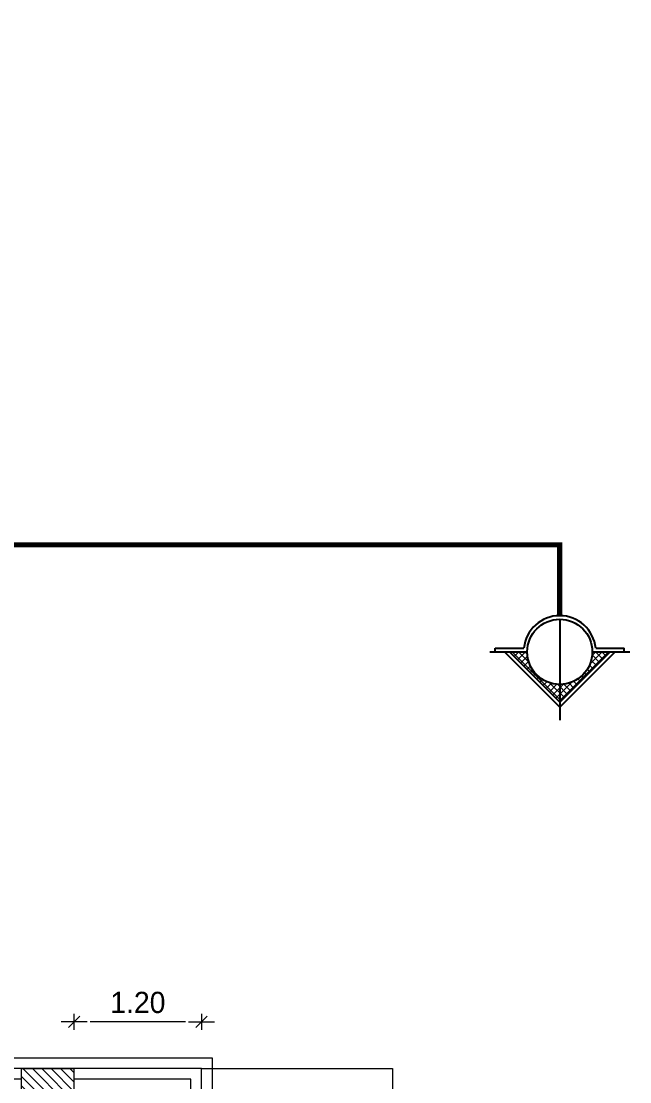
# Model space of a CAD drawing. Extents: x 764960 to 765213, y 2210278 to 2210478.
# Drawn here: x 764985.65 to 764991.39, y 2210398.19 to 2210408.18 of the extents above; entities that cross this region are included whole.
import ezdxf

# ---------------------------------------------------------------- set-up
doc = ezdxf.new("R2010")
doc.units = 0
doc.header["$LTSCALE"] = 0.1
doc.header["$MEASUREMENT"] = 0
doc.linetypes.add('PHANTOMX2', pattern=[5, 2.5, -0.5, 0.5, -0.5, 0.5, -0.5])
doc.layers.get('0').update_dxf_attribs({"linetype": 'CONTINUOUS'})
doc.layers.get('Defpoints').update_dxf_attribs({"linetype": 'CONTINUOUS'})
for name, color, linetype, lineweight in [('Annotations', 240, 'CONTINUOUS', 13), ('dime', 240, 'CONTINUOUS', 13), ('HATCH', 250, 'CONTINUOUS', 9), ('section line', 196, 'CONTINUOUS', 35), ('terraces', 115, 'CONTINUOUS', 20), ('WIN', 155, 'CONTINUOUS', 9)]:
    doc.layers.add(name, color=color, linetype=linetype, lineweight=lineweight)
doc.layers.add('SECTIONLINE', color=41, linetype='PHANTOMX2')
doc.layers.add('WALL', color=7, linetype='CONTINUOUS')
doc.styles.add('SOSA', font='sosa.shx')
doc.dimstyles.new('DIM-50', dxfattribs={"dimtxt": 0.2, "dimasz": 0.15, "dimexe": 0, "dimexo": 0, "dimgap": 0.05, "dimtad": 1, "dimzin": 0, "dimdsep": 46, "dimtxsty": 'SOSA', "dimblk1": 'DIM-TICK', "dimblk2": 'DIM-TICK', "dimsah": 1, "dimcen": 1, "dimse1": 1, "dimse2": 1, "dimclrd": 251, "dimclrt": 4, "dimadec": 0, "dimazin": 0, "dimtfac": 1.5, "dimtix": 1, "dimtmove": 0, "dimatfit": 0, "dimldrblk": 'DIM-TICK', "dimfxl": 1, "dimtolj": 1, "dimtzin": 0, "dimlwd": 18, "dimarcsym": 0})

# ---------------------------------------------------------------- blocks, each defined once
blk = doc.blocks.new('DIM-TICK')
for p, q in [((-0.82, 0), (0.82, 0)), ((-0.354, -0.354), (0.354, 0.354)), ((0, 0.5), (0, -0.5))]:
    blk.add_line(p, q)
blk = doc.blocks.new('*D342')
at = {"layer": 'Defpoints', "color": 0, "ltscale": 0.2, "transparency": 16777216}
for p in [(764986.1537, 2210398.7535), (764986.1537, 2210398.3127), (764987.3537, 2210398.3127)]:
    blk.add_point(p, dxfattribs=at)
at = {"layer": 'dime', "color": 251, "lineweight": 18, "ltscale": 0.2, "transparency": 16777216}
blk.add_line((764987.2037, 2210398.7535), (764986.3037, 2210398.7535), dxfattribs=at)
at = {"layer": 'dime', "color": 251, "lineweight": 18, "ltscale": 0.2, "transparency": 16777216, "xscale": 0.15, "yscale": 0.15, "zscale": 0.15, "rotation": 180}
blk.add_blockref('DIM-TICK', (764986.1537, 2210398.7535), dxfattribs=at)
at = {"layer": 'dime', "color": 251, "lineweight": 18, "ltscale": 0.2, "transparency": 16777216, "xscale": 0.15, "yscale": 0.15, "zscale": 0.15}
blk.add_blockref('DIM-TICK', (764987.3537, 2210398.7535), dxfattribs=at)
at = {"layer": 'dime', "color": 4, "ltscale": 0.2, "transparency": 16777216, "insert": (764986.7537, 2210398.9343), "char_height": 0.2, "attachment_point": 5, "style": 'SOSA'}
blk.add_mtext('\\A1;1.20', dxfattribs=at)
blk = doc.blocks.new('A$C237A40B5')
at = {"layer": 'HATCH'}
h = blk.add_hatch(dxfattribs=at)
h.set_pattern_fill('ANSI37', color=250, scale=0.01344, angle=270, style=0)
h.set_pattern_definition([(315, (1545.810235, 420.799407), (0.0301736606, 0.0301736606), []), (45, (1545.810235, 420.799407), (-0.0301736606, 0.0301736606), [])])
h.paths.add_polyline_path([(0.1677, 0.6603), (0.6427, 1.1352), (0.6427, 0.9672, 1), (0.6427, 0.3534), (0.6427, 0.1854)])
at = {"layer": 'WALL', "color": 6}
for p, q in [((0.6427, 1.3206), (0.6427, 0.9672)), ((0.9495, 0.6603), (0, 0.6603)), ((0.6427, 0.3534), (0.6427, 0))]:
    blk.add_line(p, q, dxfattribs=at)
at = {"layer": 'WALL', "color": 5}
for p, q in [((0.6427, 1.2685), (0.6763, 1.2685)), ((0.6763, 1.2685), (0.6763, 0.9991)), ((0.6427, 1.1828), (0.1202, 0.6603)), ((0.6427, 1.1352), (0.1677, 0.6603)), ((0.6427, 0.1378), (0.1202, 0.6603)), ((0.6427, 0.1854), (0.1677, 0.6603)), ((0.6763, 0.3215), (0.6763, 0.0521)), ((0.6427, 0.0521), (0.6763, 0.0521))]:
    blk.add_line(p, q, dxfattribs=at)
at = {"layer": 'WALL', "color": 1}
blk.add_circle((0.6427, 0.6603), 0.3069, dxfattribs=at)
at = {"layer": 'WALL', "color": 5}
blk.add_arc((0.6427, 0.6603), 0.3405, 275.66357, 84.33643, dxfattribs=at)

msp = doc.modelspace()

# ---------------------------------------------------------------- hatches: boundary and pattern name
at = {"layer": 'WIN', "ltscale": 0.2}
h = msp.add_hatch(dxfattribs=at)
h.set_pattern_fill('ANSI31', color=256, scale=0.5, angle=-90)
h.set_pattern_definition([(315, (-1445484.13246, 2974955.84019), (0.0441941738242, 0.0441941738242), [])])
h.paths.add_polyline_path([(764986.1537, 2210398.0127), (764986.1537, 2210398.3127), (764985.6537, 2210398.3127), (764985.6537, 2210398.0127)])

# ---------------------------------------------------------------- linework, layer by layer
at = {"layer": 'Annotations', "ltscale": 0.2}
msp.add_lwpolyline([(764985.6537, 2210398.3127), (764985.6537, 2210398.0127), (764986.1537, 2210398.0127), (764986.1537, 2210398.3127)], close=True, dxfattribs=at)
at = {"layer": 'SECTIONLINE'}
msp.add_lwpolyline([(764990.7317, 2210402.58, 0.05, 0.05, 0), (764990.7317, 2210403.2478, 0.05, 0.05, 0), (764971.4714, 2210403.2478, 0, 0, 0), (764971.4714, 2210403.2478, 0.05, 0.05, 0), (764971.4714, 2210403.2478, 0.05, 0.05, 0), (764971.4714, 2210402.58, 0.05, 0.05, 0)], format="xyseb", dxfattribs=at)
at = {"layer": 'terraces'}
for points in [[(764987.3537, 2210398.3127), (764989.1537, 2210398.3127), (764989.1537, 2210390.7127), (764973.1537, 2210390.7127), (764973.1537, 2210420.7127), (764977.7537, 2210420.7127), (764977.7537, 2210411.5127)], [(764984.5537, 2210398.4127), (764987.4537, 2210398.4127), (764987.4537, 2210392.6127), (764985.4075, 2210392.6127), (764985.4075, 2210392.7127)]]:
    msp.add_lwpolyline(points, dxfattribs=at)
at = {"layer": 'WALL', "lineweight": 13}
for p, q in [((764987.3537, 2210398.3127), (764984.4537, 2210398.3127)), ((764985.6537, 2210398.3127), (764986.1537, 2210398.3127)), ((764987.3537, 2210395.7127), (764987.3537, 2210398.3127)), ((764985.6537, 2210398.2127), (764984.3537, 2210398.2127)), ((764987.2537, 2210398.2127), (764986.1537, 2210398.2127)), ((764987.2537, 2210395.7127), (764987.2537, 2210398.2127))]:
    msp.add_line(p, q, dxfattribs=at)

# ---------------------------------------------------------------- block references
at = {"layer": 'section line', "rotation": 90}
msp.add_blockref('A$C237A40B5', (764991.392, 2210401.5969), dxfattribs=at)

# ---------------------------------------------------------------- dimensions: what is measured, and where the dimension line sits
at = {"layer": 'dime', "ltscale": 0.2}
dim = msp.add_linear_dim(base=(764986.1537, 2210398.7535), p1=(764987.3537, 2210398.3127), p2=(764986.1537, 2210398.3127), dimstyle='DIM-50', dxfattribs=at)
dim.commit()
dim.dimension.update_dxf_attribs({"geometry": '*D342', "text_midpoint": (764986.7537, 2210398.9343)})

doc.saveas('drawing.dxf')
